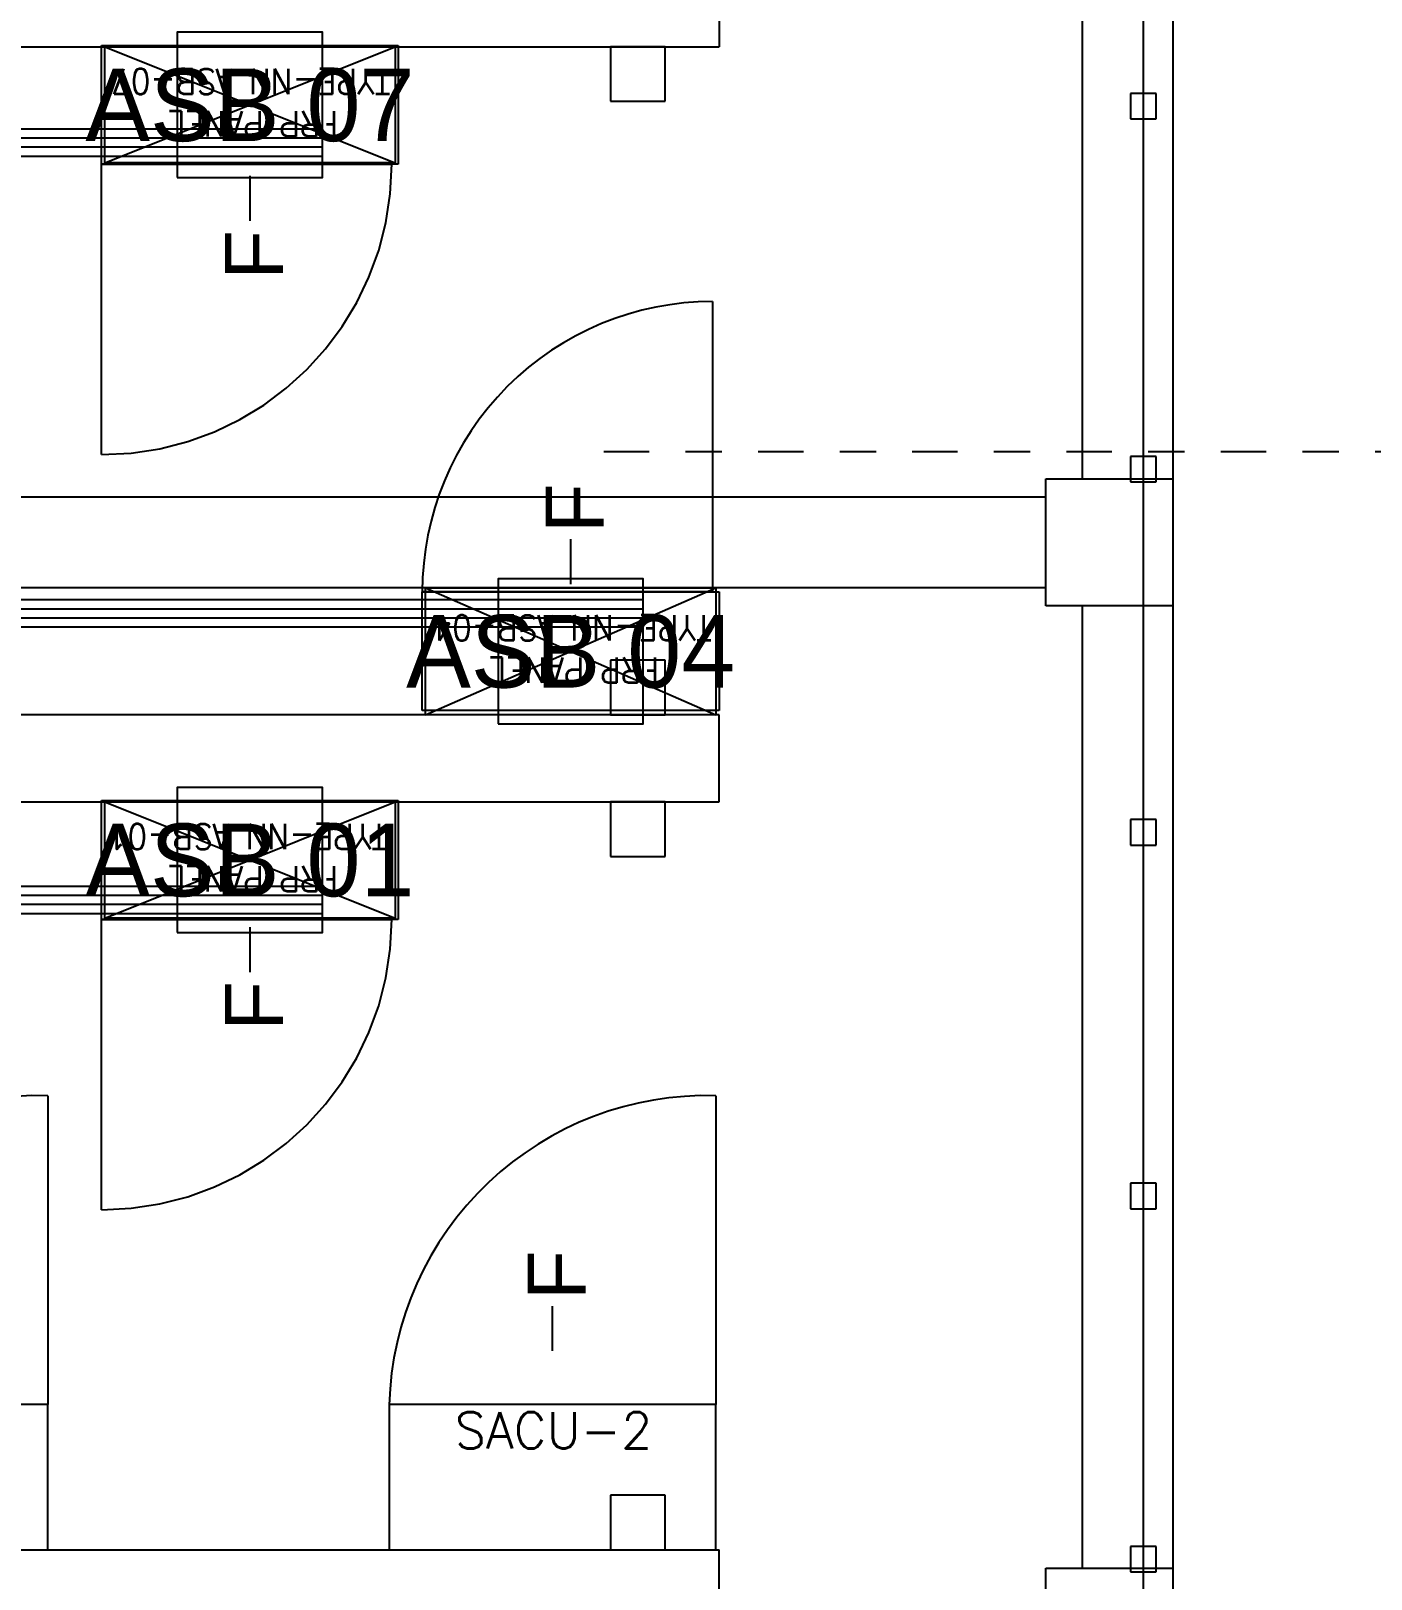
# Model space of a CAD drawing. Header units: metres. Extents: x 529297 to 529977, y 2674414 to 2674644.
# Drawn here: x 529582.833 to 529586.526, y 2674537.669 to 2674541.933 of the extents above; entities that cross this region are included whole.
import ezdxf
from ezdxf.enums import TextEntityAlignment as Align

# ---------------------------------------------------------------- set-up
doc = ezdxf.new("R2010")
doc.units = ezdxf.units.M
for name, pattern in [('CENTER', [2, 1.25, -0.25, 0.25, -0.25]), ('DASHED', [0.75, 0.5, -0.25]), ('HIDDEN', [0.375, 0.25, -0.125]), ('PHANTOM', [63.5, 31.75, -6.35, 6.35, -6.35, 6.35, -6.35])]:
    doc.linetypes.add(name, pattern=pattern)
for name, color, linetype in [('1', 5, 'Continuous'), ('IDT', 7, 'Continuous'), ('LT Cable(AG) INV to LT Panel BL-12', 2, 'Continuous')]:
    doc.layers.add(name, color=color, linetype=linetype)
doc.styles.add('Arial', font='arial.ttf')
doc.styles.add('RomanS', font='romans.shx')
doc.styles.get("Standard").update_dxf_attribs({"font": 'Adani Regular.ttf'})

# ---------------------------------------------------------------- blocks, each defined once
blk = doc.blocks.new('ASB')
at = {"layer": '1', "color": 5}
blk.add_lwpolyline([(-0.2, -0.2), (0.2, -0.2), (0.2, 0.2), (-0.2, 0.2)], close=True, dxfattribs=at)
at = {"layer": '1', "color": 7}
blk.add_attdef('ID', text='', height=0.2, dxfattribs=at).set_placement((0, 0), align=Align.MIDDLE_CENTER)
blk = doc.blocks.new('IDT')
at = {"layer": 'IDT', "color": 8, "linetype": 'PHANTOM', "ltscale": 0.25}
blk.add_line((25.6331, 9.1603), (25.6331, 16.0353), dxfattribs=at)
at = {"layer": 'IDT', "color": 8}
for p, q in [((25.552, 15.0601), (25.552, 15.4101)), ((25.902, 15.4101), (25.902, 15.0601)), ((25.902, 15.0601), (25.552, 15.0601)), ((25.552, 12.4101), (25.552, 15.0601)), ((25.5981, 15.0703), (25.5981, 15.0003)), ((25.6681, 15.0703), (25.5981, 15.0703)), ((25.6681, 15.0003), (25.6681, 15.0703)), ((25.802, 12.4101), (25.802, 15.0601)), ((32.6992, 15.0097), (26.802, 15.0097)), ((26.951, 15.0097), (26.951, 14.8597)), ((27.101, 15.0097), (26.951, 15.0097)), ((27.101, 14.8597), (27.101, 15.0097)), ((25.5981, 15.0003), (25.6681, 15.0003)), ((26.951, 14.8597), (27.101, 14.8597)), ((25.5981, 14.0703), (25.5981, 14.0003)), ((25.6681, 14.0703), (25.5981, 14.0703)), ((25.6681, 14.0003), (25.6681, 14.0703)), ((25.5981, 14.0003), (25.6681, 14.0003)), ((27.686, 13.2732), (28.504, 13.2732)), ((27.686, 12.9462), (27.686, 13.2732)), ((27.695, 12.9497), (27.695, 13.2697)), ((27.695, 13.2697), (28.495, 13.2697)), ((28.495, 13.2697), (27.695, 12.9497)), ((28.495, 12.9497), (27.695, 13.2697)), ((28.495, 13.2697), (28.495, 12.9497)), ((28.504, 13.2732), (28.504, 12.9462)), ((26.951, 13.0997), (26.951, 12.9497)), ((27.101, 13.0997), (26.951, 13.0997)), ((27.101, 12.9497), (27.101, 13.0997)), ((25.5981, 13.0685), (25.5981, 12.9985)), ((25.6681, 13.0685), (25.5981, 13.0685)), ((25.6681, 12.9985), (25.6681, 13.0685)), ((25.5981, 12.9985), (25.6681, 12.9985)), ((32.6992, 12.9497), (26.802, 12.9497)), ((26.951, 12.9497), (27.101, 12.9497)), ((28.504, 12.9462), (27.686, 12.9462)), ((28.495, 12.9497), (27.695, 12.9497)), ((26.802, 12.7097), (32.6992, 12.7097)), ((26.811, 12.3601), (26.811, 12.7097)), ((26.811, 12.7097), (27.611, 12.7097)), ((27.611, 12.7097), (26.811, 12.3601)), ((27.611, 12.3601), (26.811, 12.7097)), ((26.951, 12.7097), (26.951, 12.5597)), ((27.101, 12.7097), (26.951, 12.7097)), ((27.101, 12.5597), (27.101, 12.7097)), ((27.611, 12.7097), (27.611, 12.3601)), ((26.802, 12.6984), (27.62, 12.6984)), ((26.802, 12.3714), (26.802, 12.6984)), ((27.62, 12.6984), (27.62, 12.3714)), ((26.951, 12.5597), (27.101, 12.5597)), ((25.552, 12.0601), (25.552, 12.4101)), ((25.552, 12.4101), (25.902, 12.4101)), ((25.902, 12.4101), (25.902, 12.0601)), ((27.62, 12.3714), (26.802, 12.3714)), ((25.902, 12.3601), (29.552, 12.3601)), ((27.611, 12.3601), (26.811, 12.3601)), ((25.902, 12.1101), (29.552, 12.1101)), ((25.5981, 12.0685), (25.5981, 11.9985)), ((25.6681, 12.0685), (25.5981, 12.0685)), ((25.6681, 11.9985), (25.6681, 12.0685)), ((25.902, 12.0601), (25.552, 12.0601)), ((25.552, 9.4101), (25.552, 12.0601)), ((25.802, 9.4101), (25.802, 12.0601)), ((25.5981, 11.9985), (25.6681, 11.9985)), ((27.686, 11.1932), (28.504, 11.1932)), ((27.686, 10.8662), (27.686, 11.1932)), ((27.695, 10.8697), (27.695, 11.1897)), ((27.695, 11.1897), (28.495, 11.1897)), ((28.495, 11.1897), (27.695, 10.8697)), ((28.495, 10.8697), (27.695, 11.1897)), ((28.495, 11.1897), (28.495, 10.8697)), ((28.504, 11.1932), (28.504, 10.8662)), ((25.5981, 11.0685), (25.5981, 10.9985)), ((25.6681, 11.0685), (25.5981, 11.0685)), ((25.6681, 10.9985), (25.6681, 11.0685)), ((26.951, 11.0197), (26.951, 10.8697)), ((27.101, 11.0197), (26.951, 11.0197)), ((27.101, 10.8697), (27.101, 11.0197)), ((25.5981, 10.9985), (25.6681, 10.9985)), ((32.6992, 10.8697), (26.802, 10.8697)), ((26.951, 10.8697), (27.101, 10.8697)), ((28.504, 10.8662), (27.686, 10.8662)), ((28.495, 10.8697), (27.695, 10.8697))]:
    blk.add_line(p, q, dxfattribs=at)
at = {"layer": 'IDT', "color": 8, "linetype": 'HIDDEN', "ltscale": 2.5}
for p, q in [((26.802, 15.2497), (26.802, 15.0097)), ((26.802, 12.9497), (26.802, 12.7097)), ((26.802, 10.6297), (26.802, 10.8697))]:
    blk.add_line(p, q, dxfattribs=at)
at = {"layer": 'IDT', "color": 7}
for p, q in [((27.711, 15.0097), (26.811, 15.0097)), ((26.811, 15.0097), (26.811, 14.6097)), ((27.711, 14.6097), (27.711, 15.0097)), ((29.552, 15.0097), (28.652, 15.0097)), ((28.652, 15.0097), (28.652, 14.6097)), ((26.811, 14.6097), (27.711, 14.6097)), ((28.652, 14.6097), (29.552, 14.6097)), ((27.261, 14.4621), (27.261, 14.4109)), ((27.261, 14.4109), (27.261, 14.3384)), ((28.095, 13.3458), (28.095, 13.4183)), ((28.095, 13.2947), (28.095, 13.3458)), ((27.686, 13.2732), (28.504, 13.2732)), ((27.686, 12.9462), (27.686, 13.2732)), ((28.504, 13.2732), (28.504, 12.9462)), ((28.504, 12.9462), (27.686, 12.9462)), ((26.802, 12.6984), (27.62, 12.6984)), ((26.802, 12.3714), (26.802, 12.6984)), ((27.62, 12.6984), (27.62, 12.3714)), ((27.62, 12.3714), (26.802, 12.3714)), ((27.211, 12.3497), (27.211, 12.2985)), ((27.211, 12.2985), (27.211, 12.226)), ((28.095, 11.2767), (28.095, 11.3492)), ((28.095, 11.2255), (28.095, 11.2767)), ((27.686, 11.1932), (28.504, 11.1932)), ((27.686, 10.8662), (27.686, 11.1932)), ((28.504, 11.1932), (28.504, 10.8662)), ((28.504, 10.8662), (27.686, 10.8662))]:
    blk.add_line(p, q, dxfattribs=at)
at = {"layer": 'IDT', "color": 8, "linetype": 'DASHED', "ltscale": 5}
for p, q in [((26.811, 13.7589), (26.811, 14.6097)), ((26.811, 14.6097), (27.711, 14.6097)), ((28.652, 13.7589), (28.652, 14.6097)), ((28.652, 14.6097), (29.552, 14.6097)), ((28.504, 14.0732), (28.504, 13.2732)), ((28.4602, 13.2732), (27.704, 13.2732)), ((28.504, 13.2732), (28.4602, 13.2732)), ((26.82, 11.5714), (26.82, 12.3714)), ((26.82, 12.3714), (26.8639, 12.3714)), ((26.8639, 12.3714), (27.62, 12.3714)), ((28.504, 11.9932), (28.504, 11.1932)), ((28.4602, 11.1932), (27.704, 11.1932)), ((28.504, 11.1932), (28.4602, 11.1932))]:
    blk.add_line(p, q, dxfattribs=at)
at = {"layer": 'IDT', "color": 8, "linetype": 'CENTER', "ltscale": 0.1}
blk.add_line((12.5447, 11.9854), (27.1642, 11.9854), dxfattribs=at)
at = {"layer": 'IDT', "color": 8, "linetype": 'DASHED', "ltscale": 5}
for centre, radius, start, end in [((26.8361, 14.6339), 0.8753, 268.3615, 358.4192), ((28.6771, 14.6339), 0.8753, 268.3615, 358.4192), ((28.504, 13.2732), 0.8, 90, 180), ((26.82, 12.3714), 0.8, 270, 0), ((28.504, 11.1932), 0.8, 90, 180)]:
    blk.add_arc(centre, radius, start, end, dxfattribs=at)
at = {"layer": 'IDT', "color": 7, "ltscale": 0.1, "style": 'RomanS'}
blk.add_text('SACU-2', height=0.1, rotation=180, dxfattribs=at).set_placement((27.5305, 14.7306))
at = {"layer": 'IDT', "color": 7, "style": 'Arial'}
for p in [(27.1698, 14.3212), (28.0038, 13.5801), (27.1198, 12.2089), (28.0038, 11.511)]:
    blk.add_text('F', height=0.16, rotation=270, dxfattribs=at).set_placement(p)
at = {"layer": 'IDT', "color": 7, "style": 'RomanS', "width": 0.9}
for s, p in [('FRP PANEL', (27.8518, 13.1269)), ('TYPE-NN ASB-01', (27.7167, 13.0102)), ('FRP PANEL', (26.9678, 12.5521)), ('TYPE-NN ASB-04', (26.8222, 12.4354)), ('FRP PANEL', (27.8518, 11.0469)), ('TYPE-NN ASB-07', (27.7077, 10.9302))]:
    blk.add_text(s, height=0.07, dxfattribs=at).set_placement(p)

msp = doc.modelspace()

# ---------------------------------------------------------------- linework, layer by layer
at = {"layer": 'LT Cable(AG) INV to LT Panel BL-12'}
for points in [[(529583.6363, 2674541.6623), (529579.3645, 2674541.6623, -0.151992), (529578.8538, 2674541.8212), (529577.3756, 2674542.8398, 0.151992), (529576.8649, 2674542.9987), (529570.4728, 2674542.9987, -0.414214), (529569.5728, 2674543.8987), (529569.5728, 2674554.932, 0.064459), (529569.5431, 2674555.1612), (529569.2918, 2674556.1155, -0.064459), (529569.2622, 2674556.3447), (529569.2622, 2674560.4247, 0.414214), (529568.3622, 2674561.3247), (529555.5158, 2674561.3247, 0.414214), (529554.6158, 2674560.4247), (529554.6158, 2674539.7247, -0.414214), (529553.7158, 2674538.8247), (529461.8016, 2674538.8247, -0.414214), (529460.9016, 2674539.7247), (529460.9016, 2674540.1898)], [(529583.6363, 2674541.6373), (529579.3645, 2674541.6373, -0.151992), (529578.8538, 2674541.7962), (529577.3756, 2674542.8148, 0.151992), (529576.8649, 2674542.9737), (529570.4478, 2674542.9737, -0.414214), (529569.5478, 2674543.8737), (529569.5478, 2674554.9288, 0.064459), (529569.5181, 2674555.158), (529569.2668, 2674556.1122, -0.064459), (529569.2372, 2674556.3414), (529569.2372, 2674560.3997, 0.414214), (529568.3372, 2674561.2997), (529555.5408, 2674561.2997, 0.414214), (529554.6408, 2674560.3997), (529554.6408, 2674539.6997, -0.414214), (529553.7408, 2674538.7997), (529364.6256, 2674538.7997, -0.414214), (529363.7256, 2674539.6997), (529363.7256, 2674540.1898)], [(529583.6363, 2674541.5873), (529579.1586, 2674541.5873, 0.038984), (529579.0189, 2674541.5764), (529577.2225, 2674541.2942, -0.038984), (529577.0828, 2674541.2832), (529570.4728, 2674541.2832, 0.414214), (529569.5728, 2674540.3832), (529569.5728, 2674518.5481, -0.068738), (529569.5391, 2674518.3041), (529569.2053, 2674517.119, 0.068738), (529569.1716, 2674516.875), (529569.1716, 2674502.4497, -0.414214), (529568.2716, 2674501.5497), (529494.1936, 2674501.5497, -0.414214), (529493.2936, 2674502.4497), (529493.2936, 2674502.6898)], [(529583.6363, 2674541.6123), (529579.1567, 2674541.6123, 0.038984), (529579.017, 2674541.6014), (529577.2206, 2674541.3192, -0.038984), (529577.0809, 2674541.3082), (529570.4478, 2674541.3082, 0.414214), (529569.5478, 2674540.4082), (529569.5478, 2674518.5515, -0.068738), (529569.5141, 2674518.3076), (529569.1803, 2674517.1225, 0.068738), (529569.1466, 2674516.8785), (529569.1466, 2674502.4747, -0.414214), (529568.2466, 2674501.5747), (529558.9776, 2674501.5747, -0.414214), (529558.0776, 2674502.4747), (529558.0776, 2674502.6898)], [(529584.5203, 2674540.3654), (529579.3875, 2674540.3654, -0.106848), (529579.0157, 2674540.4458), (529577.4015, 2674541.1779, 0.106848), (529577.0297, 2674541.2582), (529570.4978, 2674541.2582, 0.414214), (529569.5978, 2674540.3582), (529569.5978, 2674518.5446, -0.068738), (529569.5641, 2674518.3007), (529569.2303, 2674517.1156, 0.068738), (529569.1966, 2674516.8716), (529569.1966, 2674502.4247, -0.414214), (529568.2966, 2674501.5247), (529429.4096, 2674501.5247, -0.414214), (529428.5096, 2674502.4247), (529428.5096, 2674502.6898)], [(529584.5203, 2674540.3404), (529579.3875, 2674540.3404, -0.106848), (529579.0157, 2674540.4208), (529577.4015, 2674541.1529, 0.106848), (529577.0297, 2674541.2332), (529570.5228, 2674541.2332, 0.414214), (529569.6228, 2674540.3332), (529569.6228, 2674518.5412, -0.068738), (529569.5891, 2674518.2972), (529569.2553, 2674517.1121, 0.068738), (529569.2216, 2674516.8681), (529569.2216, 2674502.3997, -0.414214), (529568.3216, 2674501.4997), (529332.2336, 2674501.4997, -0.414214), (529331.3336, 2674502.3997), (529331.3336, 2674502.6898)], [(529584.5203, 2674540.3154), (529579.3875, 2674540.3154, -0.106848), (529579.0157, 2674540.3958), (529577.4015, 2674541.1279, 0.106848), (529577.0297, 2674541.2082), (529570.5478, 2674541.2082, 0.414214), (529569.6478, 2674540.3082), (529569.6478, 2674518.5377, -0.068738), (529569.6141, 2674518.2937), (529569.2803, 2674517.1087, 0.068738), (529569.2466, 2674516.8647), (529569.2466, 2674487.3747, -0.414214), (529568.3466, 2674486.4747), (529429.4096, 2674486.4747, -0.414214), (529428.5096, 2674487.3747), (529428.5096, 2674487.6898)], [(529584.5203, 2674540.2904), (529579.3875, 2674540.2904, -0.106848), (529579.0157, 2674540.3708), (529577.4015, 2674541.1029, 0.106848), (529577.0297, 2674541.1832), (529570.5728, 2674541.1832, 0.414214), (529569.6728, 2674540.2832), (529569.6728, 2674518.5343, -0.068738), (529569.6391, 2674518.2903), (529569.3053, 2674517.1052, 0.068738), (529569.2716, 2674516.8612), (529569.2716, 2674464.8497, -0.414214), (529568.3716, 2674463.9497), (529558.9776, 2674463.9497, -0.414214), (529558.0776, 2674464.8497), (529558.0776, 2674465.1898)]]:
    msp.add_lwpolyline(points, format="xyb", dxfattribs=at)
at = {"layer": 'LT Cable(AG) INV to LT Panel BL-12', "color": 5}
for points in [[(529583.6363, 2674539.5763), (529579.1924, 2674539.5763, 0.0576), (529578.9871, 2674539.5526), (529577.416, 2674539.1845, -0.0576), (529577.2107, 2674539.1607), (529573.5228, 2674539.1607, 0.414214), (529572.6228, 2674538.2607), (529572.6228, 2674518.4172, 0.019682), (529572.6256, 2674518.3465), (529572.73, 2674517.0226, -0.019682), (529572.7328, 2674516.9518), (529572.7328, 2674494.9247, 0.414214), (529573.6328, 2674494.0247), (529780.545, 2674494.0247, 0.414214), (529781.445, 2674494.9247), (529781.445, 2674495.1898)], [(529583.6363, 2674539.5513), (529579.1924, 2674539.5513, 0.0576), (529578.9871, 2674539.5276), (529577.416, 2674539.1595, -0.0576), (529577.2107, 2674539.1357), (529573.5478, 2674539.1357, 0.414214), (529572.6478, 2674538.2357), (529572.6478, 2674518.4182, 0.019682), (529572.6506, 2674518.3474), (529572.755, 2674517.0236, -0.019682), (529572.7578, 2674516.9528), (529572.7578, 2674494.9497, 0.414214), (529573.6578, 2674494.0497), (529715.761, 2674494.0497, 0.414214), (529716.661, 2674494.9497), (529716.661, 2674495.1898)], [(529583.6363, 2674539.5263), (529579.1924, 2674539.5263, 0.0576), (529578.9871, 2674539.5026), (529577.416, 2674539.1345, -0.0576), (529577.2107, 2674539.1107), (529573.5728, 2674539.1107, 0.414214), (529572.6728, 2674538.2107), (529572.6728, 2674518.4192, 0.019682), (529572.6756, 2674518.3484), (529572.78, 2674517.0246, -0.019682), (529572.7828, 2674516.9538), (529572.7828, 2674509.9747, 0.414214), (529573.6828, 2674509.0747), (529845.329, 2674509.0747, 0.414214), (529846.229, 2674509.9747), (529846.229, 2674510.1898)], [(529583.6363, 2674539.5013), (529579.1924, 2674539.5013, 0.0576), (529578.9871, 2674539.4776), (529577.416, 2674539.1095, -0.0576), (529577.2107, 2674539.0857), (529573.5978, 2674539.0857, 0.414214), (529572.6978, 2674538.1857), (529572.6978, 2674518.4202, 0.019682), (529572.7006, 2674518.3494), (529572.805, 2674517.0255, -0.019682), (529572.8078, 2674516.9548), (529572.8078, 2674509.9997, 0.414214), (529573.7078, 2674509.0997), (529618.585, 2674509.0997, 0.414214), (529619.485, 2674509.9997), (529619.485, 2674510.1898)]]:
    msp.add_lwpolyline(points, format="xyb", dxfattribs=at)

# ---------------------------------------------------------------- block references
at = {"layer": '1'}
for p, values in [((529583.4363, 2674541.7292), {'ID': 'ASB 07'}), ((529584.3203, 2674540.224), {'ID': 'ASB 04'}), ((529583.4363, 2674539.6492), {'ID': 'ASB 01'})]:
    msp.add_blockref('ASB', p, dxfattribs=at).add_auto_attribs(values)
at = {"layer": 'IDT', "color": 8, "rotation": 180}
msp.add_blockref('IDT', (529611.5313, 2674552.7589), dxfattribs=at)

doc.saveas('drawing.dxf')
